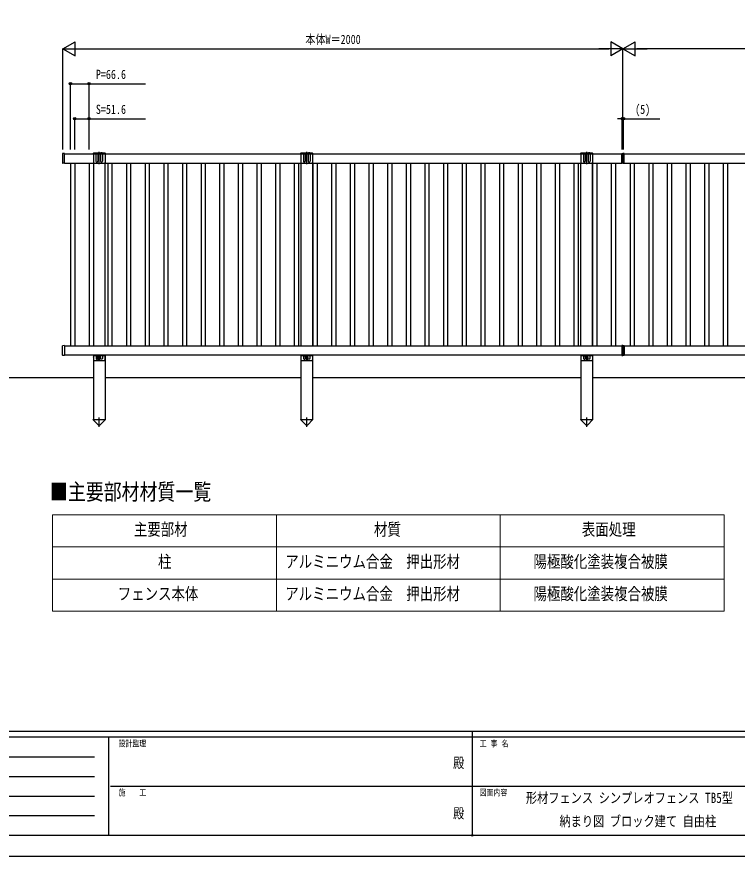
# Model space of a CAD drawing. Units: millimetres, scale not verified. Extents: x -4205 to 4205, y -2970 to 2970.
# Drawn here: x -1632 to 941, y -2970 to 29 of the extents above; entities that cross this region are included whole.
import ezdxf
from ezdxf.enums import TextEntityAlignment as Align

# ---------------------------------------------------------------- set-up
doc = ezdxf.new("R2010")
doc.units = ezdxf.units.MM
doc.header["$LTSCALE"] = 12
doc.header["$PDMODE"] = 32
doc.header["$PDSIZE"] = 6
doc.layers.add('0-1_TABLE1', color=7, linetype='Continuous', lineweight=18)
for name, color, linetype in [('0-2_USER1', 3, 'Continuous'), ('0-3_YKK_A1', 4, 'Continuous'), ('0-4_YKK_D', 6, 'Continuous'), ('0-5_YKK_ZWAK', 7, 'Continuous')]:
    doc.layers.add(name, color=color, linetype=linetype)
doc.styles.add('ＭＳ ゴシック', font='')
doc.styles.get('ＭＳ ゴシック').set_extended_font_data('MS Gothic')

msp = doc.modelspace()

# ---------------------------------------------------------------- linework, layer by layer
at = {"layer": '0-1_TABLE1'}
for p, q in [((-1504.98, -1750), (895.02, -1750)), ((-1504.98, -1750), (-1504.98, -2095)), ((-704.98, -1750), (-704.98, -2095)), ((95.02, -1750), (95.02, -2095)), ((895.02, -1750), (895.02, -2095)), ((-1504.98, -1865), (895.02, -1865)), ((-1504.98, -1980), (895.02, -1980)), ((-1504.98, -2095), (895.02, -2095))]:
    msp.add_line(p, q, dxfattribs=at)
at = {"layer": '0-3_YKK_A1'}
for p, q in [((-1468.98, -460.23), (-1468.98, -492.87)), ((-1461.3, -458.82), (-1468.04, -459.23)), ((-1460.98, -460), (528.52, -460)), ((-1349.48, -458.5), (-1358.48, -458.5)), ((-1358.48, -458.5), (-1358.48, -491.52)), ((-1349.48, -458.5), (-1349.48, -486.52)), ((-1348.48, -457.5), (-1343.48, -457.5)), ((-1332.48, -458.5), (-1342.48, -458.5)), ((-1342.48, -458.5), (-1342.48, -486.52)), ((-1337.48, -497.58), (-1337.48, -453.8)), ((-1332.48, -458.5), (-1332.48, -486.52)), ((-1326.48, -457.5), (-1331.48, -457.5)), ((-1316.48, -458.5), (-1325.48, -458.5)), ((-1325.48, -458.5), (-1325.48, -486.52)), ((-1316.48, -458.5), (-1316.48, -491.52)), ((-608.48, -458.5), (-617.48, -458.5)), ((-617.48, -458.5), (-617.48, -491.52)), ((-608.48, -458.5), (-608.48, -486.52)), ((-607.48, -457.5), (-602.48, -457.5)), ((-591.48, -458.5), (-601.48, -458.5)), ((-601.48, -458.5), (-601.48, -486.52)), ((-596.48, -497.58), (-596.48, -453.8)), ((-591.48, -458.5), (-591.48, -486.52)), ((-585.48, -457.5), (-590.48, -457.5)), ((-575.48, -458.5), (-584.48, -458.5)), ((-584.48, -458.5), (-584.48, -486.52)), ((-575.48, -458.5), (-575.48, -491.52)), ((391.52, -458.5), (382.52, -458.5)), ((382.52, -458.5), (382.52, -491.52)), ((391.52, -458.5), (391.52, -486.52)), ((392.52, -457.5), (397.52, -457.5)), ((408.52, -458.5), (398.52, -458.5)), ((398.52, -458.5), (398.52, -486.52)), ((403.52, -497.58), (403.52, -453.8)), ((408.52, -458.5), (408.52, -486.52)), ((414.52, -457.5), (409.52, -457.5)), ((424.52, -458.5), (415.52, -458.5)), ((415.52, -458.5), (415.52, -486.52)), ((424.52, -458.5), (424.52, -491.52)), ((528.52, -460.06), (528.52, -459.26)), ((528.52, -493.3), (528.52, -460.06)), ((528.71, -459.06), (533.02, -458.8)), ((533.02, -458.8), (533.02, -459.8)), ((537.33, -459.06), (533.02, -458.8)), ((533.02, -493.3), (533.02, -459.8)), ((537.52, -460.06), (537.52, -459.26)), ((537.52, -460), (2527.02, -460)), ((537.52, -493.3), (537.52, -460.06)), ((-1461.3, -494.28), (-1468.04, -493.87)), ((-1460.98, -494), (528.52, -494)), ((-1440.18, -494), (-1440.18, -1146)), ((-1440.18, -494), (-1425.18, -494)), ((-1425.18, -494), (-1425.18, -1146)), ((-1373.58, -494), (-1373.58, -1146)), ((-1373.58, -494), (-1358.58, -494)), ((-1358.58, -494), (-1358.58, -1146)), ((-1358.48, -494), (-1358.48, -1146)), ((-1356.48, -493.52), (-1338.19, -493.52)), ((-1336.77, -493.52), (-1318.48, -493.52)), ((-1316.48, -1146), (-1316.48, -494)), ((-1306.98, -494), (-1306.98, -1146)), ((-1306.98, -494), (-1291.98, -494)), ((-1291.98, -494), (-1291.98, -1146)), ((-1240.38, -494), (-1240.38, -1146)), ((-1240.38, -494), (-1225.38, -494)), ((-1225.38, -494), (-1225.38, -1146)), ((-1173.78, -494), (-1173.78, -1146)), ((-1173.78, -494), (-1158.78, -494)), ((-1158.78, -494), (-1158.78, -1146)), ((-1107.18, -494), (-1107.18, -1146)), ((-1107.18, -494), (-1092.18, -494)), ((-1092.18, -494), (-1092.18, -1146)), ((-1040.58, -494), (-1040.58, -1146)), ((-1040.58, -494), (-1025.58, -494)), ((-1025.58, -494), (-1025.58, -1146)), ((-973.98, -494), (-973.98, -1146)), ((-973.98, -494), (-958.98, -494)), ((-958.98, -494), (-958.98, -1146)), ((-907.38, -494), (-907.38, -1146)), ((-907.38, -494), (-892.38, -494)), ((-892.38, -494), (-892.38, -1146)), ((-840.78, -494), (-840.78, -1146)), ((-840.78, -494), (-825.78, -494)), ((-825.78, -494), (-825.78, -1146)), ((-774.18, -494), (-774.18, -1146)), ((-774.18, -494), (-759.18, -494)), ((-759.18, -494), (-759.18, -1146)), ((-707.58, -494), (-707.58, -1146)), ((-707.58, -494), (-692.58, -494)), ((-692.58, -494), (-692.58, -1146)), ((-640.98, -494), (-640.98, -1146)), ((-640.98, -494), (-625.98, -494)), ((-625.98, -494), (-625.98, -1146)), ((-617.48, -494), (-617.48, -1146)), ((-615.48, -493.52), (-597.19, -493.52)), ((-595.77, -493.52), (-577.48, -493.52)), ((-575.48, -494), (-575.48, -1146)), ((-574.38, -494), (-574.38, -1146)), ((-574.38, -494), (-559.38, -494)), ((-559.38, -494), (-559.38, -1146)), ((-507.78, -494), (-507.78, -1146)), ((-507.78, -494), (-492.78, -494)), ((-492.78, -494), (-492.78, -1146)), ((-441.18, -494), (-441.18, -1146)), ((-441.18, -494), (-426.18, -494)), ((-426.18, -494), (-426.18, -1146)), ((-374.58, -494), (-374.58, -1146)), ((-374.58, -494), (-359.58, -494)), ((-359.58, -494), (-359.58, -1146)), ((-307.98, -494), (-307.98, -1146)), ((-307.98, -494), (-292.98, -494)), ((-292.98, -494), (-292.98, -1146)), ((-241.38, -494), (-241.38, -1146)), ((-241.38, -494), (-226.38, -494)), ((-226.38, -494), (-226.38, -1146)), ((-174.78, -494), (-174.78, -1146)), ((-174.78, -494), (-159.78, -494)), ((-159.78, -494), (-159.78, -1146)), ((-108.18, -494), (-108.18, -1146)), ((-108.18, -494), (-93.18, -494)), ((-93.18, -494), (-93.18, -1146)), ((-41.58, -494), (-41.58, -1146)), ((-41.58, -494), (-26.58, -494)), ((-26.58, -494), (-26.58, -1146)), ((25.02, -494), (25.02, -1146)), ((25.02, -494), (40.02, -494)), ((40.02, -494), (40.02, -1146)), ((91.62, -494), (91.62, -1146)), ((91.62, -494), (106.62, -494)), ((106.62, -494), (106.62, -1146)), ((158.22, -494), (158.22, -1146)), ((158.22, -494), (173.22, -494)), ((173.22, -494), (173.22, -1146)), ((224.82, -494), (224.82, -1146)), ((224.82, -494), (239.82, -494)), ((239.82, -494), (239.82, -1146)), ((291.42, -494), (291.42, -1146)), ((291.42, -494), (306.42, -494)), ((306.42, -494), (306.42, -1146)), ((358.02, -494), (358.02, -1146)), ((358.02, -494), (373.02, -494)), ((373.02, -494), (373.02, -1146)), ((382.52, -1146), (382.52, -494)), ((384.52, -493.52), (402.81, -493.52)), ((404.23, -493.52), (422.52, -493.52)), ((424.52, -1146), (424.52, -494)), ((424.52, -507), (424.52, -1133)), ((424.62, -494), (424.62, -1146)), ((424.62, -494), (439.62, -494)), ((439.62, -494), (439.62, -1146)), ((491.22, -494), (491.22, -1146)), ((491.22, -494), (506.22, -494)), ((506.22, -494), (506.22, -1146)), ((528.52, -494.1), (528.52, -493.3)), ((533.02, -494.3), (529.08, -494.3)), ((533.02, -493.3), (533.02, -494.3)), ((533.02, -494.3), (536.96, -494.3)), ((537.52, -494.1), (537.52, -493.3)), ((537.52, -494), (2527.02, -494)), ((558.32, -494), (558.32, -1146)), ((558.32, -494), (573.32, -494)), ((573.32, -494), (573.32, -1146)), ((624.92, -494), (624.92, -1146)), ((624.92, -494), (639.92, -494)), ((639.92, -494), (639.92, -1146)), ((691.52, -494), (691.52, -1146)), ((691.52, -494), (706.52, -494)), ((706.52, -494), (706.52, -1146)), ((758.12, -494), (758.12, -1146)), ((758.12, -494), (773.12, -494)), ((773.12, -494), (773.12, -1146)), ((824.72, -494), (824.72, -1146)), ((824.72, -494), (839.72, -494)), ((839.72, -494), (839.72, -1146)), ((891.32, -494), (891.32, -1146)), ((891.32, -494), (906.32, -494)), ((906.32, -494), (906.32, -1146)), ((-1468.98, -1179.77), (-1468.98, -1147.13)), ((-1461.3, -1145.72), (-1468.04, -1146.13)), ((-1460.98, -1146), (528.52, -1146)), ((-1440.18, -1146), (-1425.18, -1146)), ((-1373.58, -1146), (-1358.58, -1146)), ((-1306.98, -1146), (-1291.98, -1146)), ((-1240.38, -1146), (-1225.38, -1146)), ((-1173.78, -1146), (-1158.78, -1146)), ((-1107.18, -1146), (-1092.18, -1146)), ((-1040.58, -1146), (-1025.58, -1146)), ((-973.98, -1146), (-958.98, -1146)), ((-907.38, -1146), (-892.38, -1146)), ((-840.78, -1146), (-825.78, -1146)), ((-774.18, -1146), (-759.18, -1146)), ((-707.58, -1146), (-692.58, -1146)), ((-640.98, -1146), (-625.98, -1146)), ((-574.38, -1146), (-559.38, -1146)), ((-507.78, -1146), (-492.78, -1146)), ((-441.18, -1146), (-426.18, -1146)), ((-374.58, -1146), (-359.58, -1146)), ((-307.98, -1146), (-292.98, -1146)), ((-241.38, -1146), (-226.38, -1146)), ((-174.78, -1146), (-159.78, -1146)), ((-108.18, -1146), (-93.18, -1146)), ((-41.58, -1146), (-26.58, -1146)), ((25.02, -1146), (40.02, -1146)), ((91.62, -1146), (106.62, -1146)), ((158.22, -1146), (173.22, -1146)), ((224.82, -1146), (239.82, -1146)), ((291.42, -1146), (306.42, -1146)), ((358.02, -1146), (373.02, -1146)), ((424.62, -1146), (439.62, -1146)), ((491.22, -1146), (506.22, -1146)), ((528.52, -1145.9), (528.52, -1146.7)), ((528.52, -1146.7), (528.52, -1179.94)), ((533.02, -1145.7), (529.08, -1145.7)), ((533.02, -1145.7), (536.96, -1145.7)), ((533.02, -1146.7), (533.02, -1145.7)), ((533.02, -1146.7), (533.02, -1180.2)), ((537.52, -1145.9), (537.52, -1146.7)), ((537.52, -1146), (2527.02, -1146)), ((537.52, -1146.7), (537.52, -1179.94)), ((558.32, -1146), (573.32, -1146)), ((624.92, -1146), (639.92, -1146)), ((691.52, -1146), (706.52, -1146)), ((758.12, -1146), (773.12, -1146)), ((824.72, -1146), (839.72, -1146)), ((891.32, -1146), (906.32, -1146)), ((-1461.3, -1181.18), (-1468.04, -1180.77)), ((528.52, -1180), (-1460.98, -1180)), ((-1358.48, -1180), (-1358.48, -1410)), ((-1357.98, -1180), (-1357.98, -1186.04)), ((-1357.98, -1181.5), (-1348.98, -1181.5)), ((-1357.98, -1186.96), (-1357.98, -1197)), ((-1355.98, -1199), (-1318.98, -1199)), ((-1348.98, -1180), (-1348.98, -1192)), ((-1347.98, -1182.5), (-1342.98, -1182.5)), ((-1346.98, -1194), (-1343.98, -1194)), ((-1342.03, -1188), (-1332.93, -1188)), ((-1341.98, -1192), (-1341.98, -1180)), ((-1341.98, -1181.5), (-1332.98, -1181.5)), ((-1339.56, -1187.65), (-1339.56, -1188.35)), ((-1339.56, -1187.65), (-1338.33, -1187.65)), ((-1339.56, -1188.35), (-1338.33, -1188.35)), ((-1337.83, -1185.92), (-1337.13, -1185.92)), ((-1337.83, -1185.92), (-1337.83, -1187.15)), ((-1337.83, -1188.85), (-1337.83, -1190.07)), ((-1337.83, -1190.07), (-1337.13, -1190.07)), ((-1337.48, -1192.55), (-1337.48, -1183.45)), ((-1337.13, -1185.92), (-1337.13, -1187.15)), ((-1337.13, -1188.85), (-1337.13, -1190.07)), ((-1336.63, -1187.65), (-1335.41, -1187.65)), ((-1336.63, -1188.35), (-1335.41, -1188.35)), ((-1335.41, -1187.65), (-1335.41, -1188.35)), ((-1332.98, -1192), (-1332.98, -1180)), ((-1326.98, -1182.5), (-1331.98, -1182.5)), ((-1327.98, -1194), (-1330.98, -1194)), ((-1325.98, -1180), (-1325.98, -1192)), ((-1325.98, -1181.5), (-1316.98, -1181.5)), ((-1316.98, -1180), (-1316.98, -1186.04)), ((-1316.98, -1186.96), (-1316.98, -1197)), ((-1316.48, -1180), (-1316.48, -1410)), ((-617.48, -1180), (-617.48, -1410)), ((-616.98, -1180), (-616.98, -1186.04)), ((-616.98, -1181.5), (-607.98, -1181.5)), ((-616.98, -1186.96), (-616.98, -1197)), ((-614.98, -1199), (-577.98, -1199)), ((-607.98, -1180), (-607.98, -1192)), ((-606.98, -1182.5), (-601.98, -1182.5)), ((-605.98, -1194), (-602.98, -1194)), ((-601.03, -1188), (-591.93, -1188)), ((-600.98, -1192), (-600.98, -1180)), ((-600.98, -1181.5), (-591.98, -1181.5)), ((-598.56, -1187.65), (-598.56, -1188.35)), ((-598.56, -1187.65), (-597.33, -1187.65)), ((-598.56, -1188.35), (-597.33, -1188.35)), ((-596.83, -1185.92), (-596.13, -1185.92)), ((-596.83, -1185.92), (-596.83, -1187.15)), ((-596.83, -1188.85), (-596.83, -1190.07)), ((-596.83, -1190.07), (-596.13, -1190.07)), ((-596.48, -1192.55), (-596.48, -1183.45)), ((-596.13, -1185.92), (-596.13, -1187.15)), ((-596.13, -1188.85), (-596.13, -1190.07)), ((-595.63, -1187.65), (-594.41, -1187.65)), ((-595.63, -1188.35), (-594.41, -1188.35)), ((-594.41, -1187.65), (-594.41, -1188.35)), ((-591.98, -1192), (-591.98, -1180)), ((-585.98, -1182.5), (-590.98, -1182.5)), ((-586.98, -1194), (-589.98, -1194)), ((-584.98, -1180), (-584.98, -1192)), ((-584.98, -1181.5), (-575.98, -1181.5)), ((-575.98, -1180), (-575.98, -1186.04)), ((-575.98, -1186.96), (-575.98, -1197)), ((-575.48, -1180), (-575.48, -1410)), ((382.52, -1180), (382.52, -1410)), ((383.02, -1180), (383.02, -1186.04)), ((383.02, -1181.5), (392.02, -1181.5)), ((383.02, -1186.96), (383.02, -1197)), ((385.02, -1199), (422.02, -1199)), ((392.02, -1180), (392.02, -1192)), ((393.02, -1182.5), (398.02, -1182.5)), ((394.02, -1194), (397.02, -1194)), ((398.97, -1188), (408.07, -1188)), ((399.02, -1192), (399.02, -1180)), ((399.02, -1181.5), (408.02, -1181.5)), ((401.44, -1187.65), (401.44, -1188.35)), ((401.44, -1187.65), (402.67, -1187.65)), ((401.44, -1188.35), (402.67, -1188.35)), ((403.17, -1185.92), (403.87, -1185.92)), ((403.17, -1185.92), (403.17, -1187.15)), ((403.17, -1188.85), (403.17, -1190.07)), ((403.17, -1190.07), (403.87, -1190.07)), ((403.52, -1192.55), (403.52, -1183.45)), ((403.87, -1185.92), (403.87, -1187.15)), ((403.87, -1188.85), (403.87, -1190.07)), ((404.37, -1187.65), (405.59, -1187.65)), ((404.37, -1188.35), (405.59, -1188.35)), ((405.59, -1187.65), (405.59, -1188.35)), ((408.02, -1192), (408.02, -1180)), ((414.02, -1182.5), (409.02, -1182.5)), ((413.02, -1194), (410.02, -1194)), ((415.02, -1180), (415.02, -1192)), ((415.02, -1181.5), (424.02, -1181.5)), ((424.02, -1180), (424.02, -1186.04)), ((424.02, -1186.96), (424.02, -1197)), ((424.52, -1180), (424.52, -1410)), ((528.52, -1179.94), (528.52, -1180.74)), ((528.71, -1180.94), (533.02, -1181.2)), ((533.02, -1181.2), (533.02, -1180.2)), ((537.33, -1180.94), (533.02, -1181.2)), ((537.52, -1179.94), (537.52, -1180.74)), ((2527.02, -1180), (537.52, -1180)), ((-1358.48, -1260.49), (-1774.2, -1260.49)), ((-1358.48, -1260.49), (-1774.2, -1260.49)), ((-617.48, -1260.49), (-1316.48, -1260.49)), ((382.52, -1260.49), (-575.48, -1260.49)), ((424.52, -1260), (1382.52, -1260)), ((-1337.48, -1435.51), (-1337.48, -1403.04)), ((-596.48, -1435.51), (-596.48, -1403.04)), ((403.52, -1435.51), (403.52, -1403.04)), ((-1358.68, -1411), (-1358.68, -1410)), ((-1358.68, -1410), (-1316.28, -1410)), ((-1358.68, -1411), (-1341, -1428.55)), ((-1316.28, -1411), (-1333.96, -1428.55)), ((-1316.28, -1410), (-1316.28, -1411)), ((-617.68, -1411), (-617.68, -1410)), ((-617.68, -1410), (-575.28, -1410)), ((-617.68, -1411), (-600, -1428.55)), ((-575.28, -1411), (-592.96, -1428.55)), ((-575.28, -1410), (-575.28, -1411)), ((382.32, -1411), (382.32, -1410)), ((382.32, -1410), (424.72, -1410)), ((382.32, -1411), (400, -1428.55)), ((424.72, -1411), (407.04, -1428.55)), ((424.72, -1410), (424.72, -1411))]:
    msp.add_line(p, q, dxfattribs=at)
for points in [[(-1460.98, -493.98), (-1460.98, -493.3), (-1460.98, -459.8), (-1460.98, -459.12)], [(-1460.98, -1146.02), (-1460.98, -1146.7), (-1460.98, -1180.2), (-1460.98, -1180.88)]]:
    msp.add_lwpolyline(points, dxfattribs=at)
for centre, radius in [((-1337.48, -1188), 4.25), ((-1337.48, -1195), 1.65), ((-596.48, -1188), 4.25), ((-596.48, -1195), 1.65), ((403.52, -1188), 4.25), ((403.52, -1195), 1.65)]:
    msp.add_circle(centre, radius, dxfattribs=at)
for centre, radius, start, end in [((-1467.98, -460.23), 1, 93.5, 180), ((-1461.28, -459.12), 0.3, 0, 93.5), ((-1358.48, -460.5), 2, 90, 165.52249), ((-1348.48, -458.5), 1, 90, 180), ((-1343.48, -458.5), 1, 0, 90), ((-1331.48, -458.5), 1, 90, 180), ((-1326.48, -458.5), 1, 0, 90), ((-1316.48, -460.5), 2, 14.47751, 90), ((-617.48, -460.5), 2, 90, 165.52249), ((-607.48, -458.5), 1, 90, 180), ((-602.48, -458.5), 1, 0, 90), ((-590.48, -458.5), 1, 90, 180), ((-585.48, -458.5), 1, 0, 90), ((-575.48, -460.5), 2, 14.47751, 90), ((382.52, -460.5), 2, 90, 165.52249), ((392.52, -458.5), 1, 90, 180), ((397.52, -458.5), 1, 0, 90), ((409.52, -458.5), 1, 90, 180), ((414.52, -458.5), 1, 0, 90), ((424.52, -460.5), 2, 14.47751, 90), ((528.72, -459.26), 0.2, 93.5, 180), ((537.32, -459.26), 0.2, 0, 86.5), ((-1467.98, -492.87), 1, 180, 266.5), ((-1461.28, -493.98), 0.3, 266.5, 0), ((-1356.48, -491.52), 2, 180, 270), ((-1345.98, -486.52), 3.5, 180, 0), ((-1337.48, -494.22), 1, 44.427, 135.573), ((-1328.98, -486.52), 3.5, 180, 0), ((-1318.48, -491.52), 2, 270, 0), ((-615.48, -491.52), 2, 180, 270), ((-604.98, -486.52), 3.5, 180, 0), ((-596.48, -494.22), 1, 44.427, 135.573), ((-587.98, -486.52), 3.5, 180, 0), ((-577.48, -491.52), 2, 270, 0), ((384.52, -491.52), 2, 180, 270), ((395.02, -486.52), 3.5, 180, 0), ((403.52, -494.22), 1, 44.427, 135.573), ((412.02, -486.52), 3.5, 180, 0), ((422.52, -491.52), 2, 270, 0), ((528.72, -494.1), 0.202, 179.93968, 269.38321), ((537.32, -494.1), 0.202, 270.61679, 0.06032), ((-1467.98, -1147.13), 1, 93.5, 180), ((-1461.28, -1146.02), 0.3, 0, 93.5), ((528.72, -1145.9), 0.202, 90.61679, 180.06032), ((537.32, -1145.9), 0.202, 359.93968, 89.38321), ((-1467.98, -1179.77), 1, 180, 266.5), ((-1461.28, -1180.88), 0.3, 266.5, 0), ((-1358.18, -1186.5), 0.5, 293.57818, 66.42182), ((-1355.98, -1197), 2, 180, 270), ((-1347.98, -1181.5), 1, 180, 270), ((-1346.98, -1192), 2, 180, 270), ((-1343.98, -1192), 2, 270, 0), ((-1342.98, -1181.5), 1, 270, 0), ((-1338.33, -1187.15), 0.5, 270, 0), ((-1338.33, -1188.85), 0.5, 0, 90), ((-1336.63, -1187.15), 0.5, 180, 270), ((-1336.63, -1188.85), 0.5, 90, 180), ((-1331.98, -1181.5), 1, 180, 270), ((-1330.98, -1192), 2, 180, 270), ((-1327.98, -1192), 2, 270, 0), ((-1326.98, -1181.5), 1, 270, 0), ((-1318.98, -1197), 2, 270, 0), ((-1316.78, -1186.5), 0.5, 113.57818, 246.42182), ((-617.18, -1186.5), 0.5, 293.57818, 66.42182), ((-614.98, -1197), 2, 180, 270), ((-606.98, -1181.5), 1, 180, 270), ((-605.98, -1192), 2, 180, 270), ((-602.98, -1192), 2, 270, 0), ((-601.98, -1181.5), 1, 270, 0), ((-597.33, -1187.15), 0.5, 270, 0), ((-597.33, -1188.85), 0.5, 0, 90), ((-595.63, -1187.15), 0.5, 180, 270), ((-595.63, -1188.85), 0.5, 90, 180), ((-590.98, -1181.5), 1, 180, 270), ((-589.98, -1192), 2, 180, 270), ((-586.98, -1192), 2, 270, 0), ((-585.98, -1181.5), 1, 270, 0), ((-577.98, -1197), 2, 270, 0), ((-575.78, -1186.5), 0.5, 113.57818, 246.42182), ((382.82, -1186.5), 0.5, 293.57818, 66.42182), ((385.02, -1197), 2, 180, 270), ((393.02, -1181.5), 1, 180, 270), ((394.02, -1192), 2, 180, 270), ((397.02, -1192), 2, 270, 0), ((398.02, -1181.5), 1, 270, 0), ((402.67, -1187.15), 0.5, 270, 0), ((402.67, -1188.85), 0.5, 0, 90), ((404.37, -1187.15), 0.5, 180, 270), ((404.37, -1188.85), 0.5, 90, 180), ((409.02, -1181.5), 1, 180, 270), ((410.02, -1192), 2, 180, 270), ((413.02, -1192), 2, 270, 0), ((414.02, -1181.5), 1, 270, 0), ((422.02, -1197), 2, 270, 0), ((424.22, -1186.5), 0.5, 113.57818, 246.42182), ((528.72, -1180.74), 0.2, 180, 266.5), ((537.32, -1180.74), 0.2, 273.5, 0), ((-1337.48, -1425), 5, 225.20979, 314.79021), ((-596.48, -1425), 5, 225.20979, 314.79021), ((403.52, -1425), 5, 225.20979, 314.79021)]:
    msp.add_arc(centre, radius, start, end, dxfattribs=at)
for centre, start_param, end_param in [((529.08, -493.3), 4.6587856, 4.712389), ((536.96, -493.3), 4.712389, 4.7659923), ((529.08, -1146.7), 1.5707963, 1.6243997), ((536.96, -1146.7), 1.517193, 1.5707963)]:
    msp.add_ellipse(centre, major_axis=(6.74, 0), ratio=0.148374, start_param=start_param, end_param=end_param, dxfattribs=at)
at = {"layer": '0-4_YKK_D'}
for p, q in [((-1466.98, -85), (-1423.68, -60)), ((-1466.98, -445), (-1466.98, -84)), ((-1466.98, -85), (-1423.68, -110)), ((-1466.98, -85), (-1380.38, -85)), ((-1423.68, -110), (-1423.68, -60)), ((-1416.98, -85), (483.02, -85)), ((533.02, -85), (446.42, -85)), ((533.02, -85), (489.72, -60)), ((489.72, -60), (489.72, -110)), ((533.02, -85), (489.72, -110)), ((533.02, -85), (576.32, -60)), ((533.02, -445), (533.02, -84)), ((533.02, -445), (533.02, -84)), ((533.02, -85), (576.32, -110)), ((533.02, -85), (619.62, -85)), ((576.32, -110), (576.32, -60)), ((2483.02, -85), (583.02, -85)), ((-1440.18, -445), (-1440.18, -209)), ((-1373.58, -445), (-1373.58, -209)), ((-1425.18, -445), (-1425.18, -334)), ((-1373.58, -445), (-1373.58, -334)), ((530.52, -335), (513.52, -335)), ((530.52, -445), (530.52, -334)), ((530.52, -335), (535.52, -335)), ((535.52, -445), (535.52, -334)), ((535.52, -335), (665.12, -335))]:
    msp.add_line(p, q, dxfattribs=at)
for points in [[(-1440.18, -210), (-1373.58, -210), (-1172.18, -210)], [(-1425.18, -335), (-1373.58, -335), (-1172.18, -335)]]:
    msp.add_lwpolyline(points, dxfattribs=at)
for centre in [(-1440.18, -210), (-1373.58, -210), (-1425.18, -335), (-1373.58, -335), (530.52, -335), (535.52, -335)]:
    msp.add_circle(centre, 4.25, dxfattribs=at)
at = {"layer": '0-5_YKK_ZWAK'}
for p, q in [((3895.02, -2525), (-3904.98, -2525)), ((-1304.98, -2545), (-3904.98, -2545)), ((-1304.98, -2545), (-1304.98, -2895)), ((-4.98, -2545), (-1304.98, -2545)), ((-4.98, -2525), (-4.98, -2895)), ((1295.02, -2545), (-4.98, -2545)), ((-3862.48, -2615), (-1354.98, -2615)), ((-3862.48, -2685), (-1354.98, -2685)), ((-1297.48, -2720), (-4.98, -2720)), ((-4.98, -2720), (1295.02, -2720)), ((-3862.48, -2755), (-1354.98, -2755)), ((-3862.48, -2825), (-1354.98, -2825)), ((-3904.98, -2895), (-1304.98, -2895)), ((-1304.98, -2895), (-4.98, -2895)), ((-4.98, -2895), (1295.02, -2895))]:
    msp.add_line(p, q, dxfattribs=at)
msp.add_lwpolyline([(-4205, -2970), (4205, -2970), (4205, 2970), (-4205, 2970)], close=True, dxfattribs=at)
msp.add_point((-4.98, -2895), dxfattribs=at)

# ---------------------------------------------------------------- texts
at = {"layer": '0-1_TABLE1', "style": 'ＭＳ ゴシック', "width": 0.8}
for s, p in [('主要部材', (-1213.78, -1837.5)), ('材質', (-356.18, -1837.5)), ('表面処理', (386.22, -1837.5)), ('柱', (-1127.38, -1952.5)), ('アルミニウム合金\u3000押出形材', (-672.98, -1952.5)), ('陽極酸化塗装複合被膜', (213.42, -1952.5)), ('フェンス本体', (-1271.38, -2067.5)), ('アルミニウム合金\u3000押出形材', (-672.98, -2067.5)), ('陽極酸化塗装複合被膜', (213.42, -2067.5))]:
    msp.add_text(s, height=43.99, dxfattribs=at).set_placement(p, align=Align.BOTTOM_LEFT)
at = {"layer": '0-2_USER1', "style": 'ＭＳ ゴシック', "width": 0.8}
for s, height, p in [('■主要部材材質一覧', 58.65, (-1513.51, -1715)), ('形材フェンス シンプレオフェンス TB5型', 36.66, (186.35, -2790.83)), ('納まり図 ブロック建て 自由柱', 36.66, (306.35, -2874.17))]:
    msp.add_text(s, height=height, dxfattribs=at).set_placement(p, align=Align.BOTTOM_LEFT)
at = {"layer": '0-4_YKK_D', "style": 'ＭＳ ゴシック', "width": 0.8}
for s, p in [('本体W＝2000', (-601.38, -78)), ('P=66.6', (-1349.58, -203)), ('S=51.6', (-1349.58, -328)), ('(5)', (576.52, -328))]:
    msp.add_text(s, height=32.99, dxfattribs=at).set_placement(p, align=Align.BOTTOM_LEFT)
at = {"layer": '0-5_YKK_ZWAK', "style": 'ＭＳ ゴシック', "width": 0.8}
for s, height, p in [('設計監理', 21.99, (-1268.31, -2585)), ('工 事 名', 21.99, (21.27, -2585)), ('殿', 36.66, (-73.67, -2665.83)), ('施\u3000\u3000工', 21.99, (-1268.31, -2760)), ('図面内容', 21.99, (21.27, -2760)), ('殿', 36.66, (-73.67, -2845.83))]:
    msp.add_text(s, height=height, dxfattribs=at).set_placement(p, align=Align.BOTTOM_LEFT)

doc.saveas('drawing.dxf')
